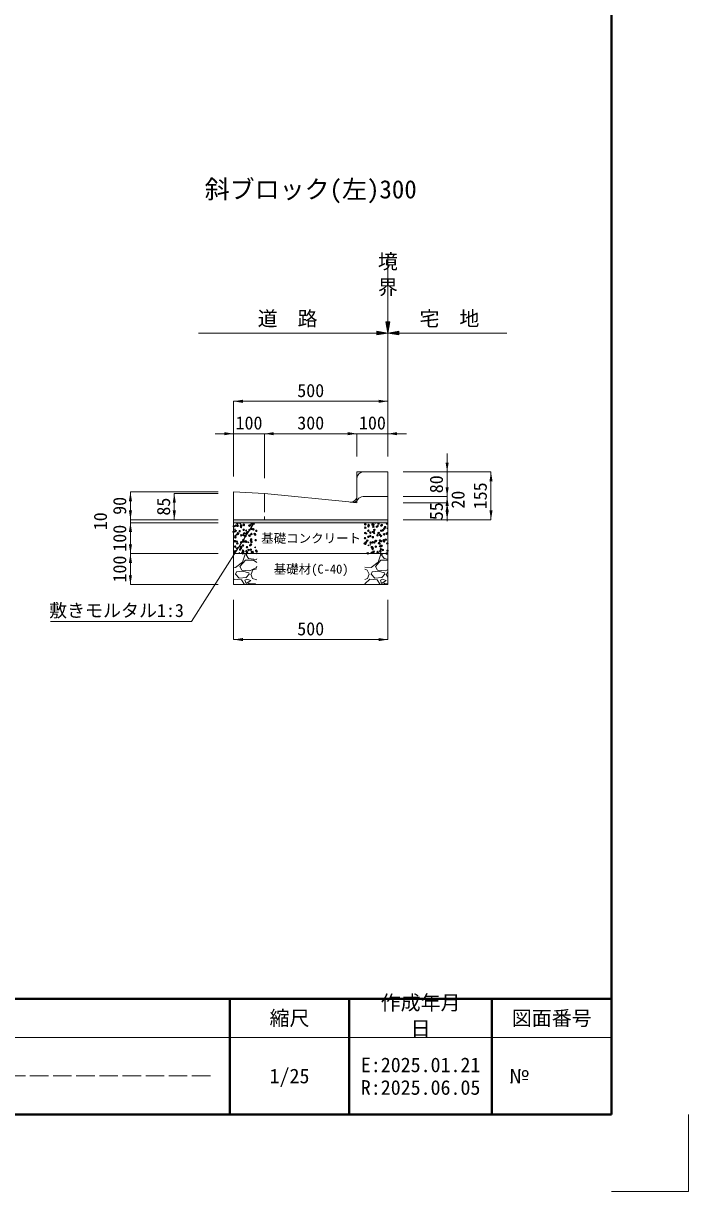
# Model space of a CAD drawing. Units: millimetres at full size; some dimension numbers follow another scale. Extents: x -3213 to 7287, y 2125 to 9550.
# Drawn here: x 5130 to 7287, y 2125 to 5913 of the extents above; entities that cross this region are included whole.
import ezdxf
from ezdxf.enums import TextEntityAlignment as Align

# ---------------------------------------------------------------- set-up
doc = ezdxf.new("R2010")
doc.units = ezdxf.units.MM
doc.header["$LTSCALE"] = 10
doc.header["$PDMODE"] = 32
doc.header["$PDSIZE"] = 5
doc.linetypes.add('DASHED', pattern=[7.5, 6, -1.5])
for name, color, linetype, lineweight in [('Defpoints_2', 7, 'Continuous', 13), ('ハッチング_基礎', 150, 'Continuous', 5), ('図枠', 7, 'Continuous', 5), ('寸法線', 7, 'Continuous', 13), ('引出線', 4, 'Continuous', 13), ('本体', 2, 'Continuous', 13), ('舗装・基礎', 3, 'Continuous', 13), ('補助線', 8, 'DASHED', 13)]:
    doc.layers.add(name, color=color, linetype=linetype, lineweight=lineweight)
doc.layers.add('ハッチング_モルタル', color=30, linetype='Continuous')
doc.layers.add('文字', color=41, linetype='Continuous')
doc.styles.add('ＭＳ ゴシック', font='')
doc.styles.get('ＭＳ ゴシック').set_extended_font_data('MS Gothic')

# ---------------------------------------------------------------- blocks, each defined once
blk = doc.blocks.new('filled_arrow')
at = {"color": 0, "linetype": 'Continuous', "lineweight": -2}
blk.add_solid([(7.5, 1.25), (0, 0), (7.5, -1.25)], dxfattribs=at)

msp = doc.modelspace()

# ---------------------------------------------------------------- hatches: boundary and pattern name
at = {"layer": 'ハッチング_モルタル'}
msp.add_hatch(color=256, dxfattribs=at).paths.add_polyline_path([(5811.87, 4293.32), (5811.87, 4303.32), (6311.87, 4303.32), (6311.87, 4293.32)])
at = {"layer": '寸法線'}
for points in [[(6317.87, 4944.51), (6305.87, 4944.51), (6311.87, 4908.51)], [(6275.87, 4914.51), (6275.87, 4902.51), (6311.87, 4908.51)], [(6347.87, 4914.51), (6347.87, 4902.51), (6311.87, 4908.51)]]:
    msp.add_hatch(color=256, dxfattribs=at).paths.add_polyline_path(points)

# ---------------------------------------------------------------- linework, layer by layer
at = {"layer": 'Defpoints_2'}
for p in [(7286.87, 2374.64), (7036.87, 2124.64)]:
    msp.add_line(p, (7286.87, 2124.64), dxfattribs=at)
at = {"layer": 'ハッチング_基礎'}
for p, q in [((5831.56, 4291.46), (5834.09, 4289.76)), ((5831.57, 4291.47), (5835.13, 4292.83)), ((5834.09, 4289.76), (5835.12, 4292.83)), ((6236.87, 4279.98), (6238.85, 4280.74)), ((6237.82, 4277.66), (6238.85, 4280.73)), ((6269.79, 4292.62), (6270.38, 4293.32)), ((6269.79, 4292.62), (6272.83, 4292.35)), ((6272.81, 4292.35), (6272.63, 4293.32)), ((6276.23, 4281.56), (6280.19, 4285.69)), ((6276.23, 4281.57), (6280.75, 4280.87)), ((6280.74, 4280.86), (6280.18, 4285.68)), ((6306.23, 4289.43), (6308.68, 4292.35)), ((6306.23, 4289.43), (6309.26, 4289.16)), ((6309.24, 4289.16), (6308.66, 4292.34)), ((5814.46, 4270.39), (5816.91, 4273.31)), ((5814.46, 4270.39), (5817.5, 4270.12)), ((5817.48, 4270.12), (5816.89, 4273.3)), ((5819.2, 4254.62), (5821.73, 4252.92)), ((5819.21, 4254.63), (5822.76, 4256)), ((5821.73, 4252.92), (5822.76, 4255.99)), ((5843.32, 4258.27), (5847.84, 4257.57)), ((5843.33, 4258.27), (5847.28, 4262.39)), ((5847.84, 4257.57), (5847.28, 4262.39)), ((5850.9, 4267.2), (5853.35, 4270.12)), ((5850.9, 4267.2), (5853.93, 4266.93)), ((5853.91, 4266.93), (5853.33, 4270.12)), ((5861.89, 4271.02), (5865.45, 4272.38)), ((5861.89, 4271.01), (5864.41, 4269.3)), ((5864.41, 4269.3), (5865.44, 4272.37)), ((6236.87, 4278.3), (6237.82, 4277.66)), ((6240.4, 4257.59), (6242.85, 4260.51)), ((6240.4, 4257.59), (6243.44, 4257.33)), ((6243.42, 4257.32), (6242.83, 4260.51)), ((6265.61, 4258.91), (6268.14, 4257.21)), ((6265.62, 4258.92), (6269.17, 4260.29)), ((6268.14, 4257.21), (6269.17, 4260.28)), ((6276.84, 4254.41), (6279.29, 4257.33)), ((6276.84, 4254.41), (6279.88, 4254.14)), ((6279.86, 4254.14), (6279.27, 4257.32)), ((6308.3, 4275.31), (6311.86, 4276.67)), ((6308.3, 4275.3), (6310.82, 4273.59)), ((6310.82, 4273.59), (6311.85, 4276.66)), ((5821.51, 4232.18), (5823.96, 4235.1)), ((5821.51, 4232.18), (5824.55, 4231.91)), ((5824.53, 4231.91), (5823.94, 4235.09)), ((5849.53, 4234.18), (5853.09, 4235.54)), ((5849.53, 4234.17), (5852.05, 4232.46)), ((5852.05, 4232.46), (5853.08, 4235.53)), ((5857.95, 4228.99), (5860.4, 4231.91)), ((5857.95, 4228.99), (5860.98, 4228.72)), ((5860.96, 4228.72), (5860.38, 4231.9)), ((5879.85, 4213.73), (5883.41, 4215.09)), ((5879.85, 4213.72), (5882.38, 4212.01)), ((5882.38, 4212.01), (5883.41, 4215.08)), ((6247.45, 4219.38), (6249.9, 4222.3)), ((6247.45, 4219.38), (6250.49, 4219.12)), ((6250.47, 4219.11), (6249.88, 4222.3)), ((6253.25, 4222.07), (6255.78, 4220.37)), ((6253.26, 4222.08), (6256.81, 4223.45)), ((6255.78, 4220.37), (6256.81, 4223.44)), ((6282.96, 4223.67), (6287.48, 4222.97)), ((6282.97, 4223.67), (6286.92, 4227.79)), ((6283.89, 4216.2), (6286.34, 4219.11)), ((6283.89, 4216.2), (6286.92, 4215.93)), ((6286.9, 4215.93), (6286.32, 4219.11)), ((6287.48, 4222.97), (6286.92, 4227.79)), ((6295.94, 4238.47), (6299.5, 4239.83)), ((6295.94, 4238.46), (6298.46, 4236.75)), ((6298.46, 4236.75), (6299.49, 4239.82)), ((5828.56, 4193.97), (5831.01, 4196.88)), ((5828.56, 4193.97), (5831.59, 4193.7)), ((5831.58, 4193.7), (5830.99, 4196.88)), ((5831.78, 4151.83), (5850.07, 4172.15)), ((5837.17, 4197.34), (5840.73, 4198.71)), ((5837.17, 4197.33), (5839.69, 4195.63)), ((5839.69, 4195.63), (5840.72, 4198.7)), ((5840.92, 4166.06), (5849.05, 4191.46)), ((5849.05, 4191.46), (5847.91, 4193.32)), ((5850.06, 4200.37), (5854.02, 4204.5)), ((5850.06, 4200.38), (5854.58, 4199.68)), ((5850.07, 4172.15), (5876.48, 4172.15)), ((5855.99, 4193.32), (5852.1, 4189.43)), ((5852.1, 4189.43), (5860.23, 4177.23)), ((5854.58, 4199.67), (5854.01, 4204.5)), ((5860.23, 4177.23), (5885.63, 4174.19)), ((5867.13, 4193.32), (5867.44, 4193.7)), ((5867.49, 4193.32), (5867.42, 4193.69)), ((5876.48, 4172.15), (5886.87, 4164.96)), ((5885.63, 4174.19), (5886.87, 4176.43)), ((5886.87, 4192.78), (5886.25, 4193.32)), ((6271.38, 4151.83), (6289.67, 4172.15)), ((6280.52, 4166.06), (6288.65, 4191.46)), ((6283.58, 4201.63), (6287.14, 4203)), ((6283.58, 4201.62), (6286.1, 4199.92)), ((6286.1, 4199.92), (6287.13, 4202.99)), ((6288.65, 4191.46), (6287.51, 4193.32)), ((6289.67, 4172.15), (6311.87, 4172.15)), ((6295.59, 4193.32), (6291.7, 4189.43)), ((6291.7, 4189.43), (6299.83, 4177.23)), ((6299.83, 4177.23), (6311.87, 4175.79)), ((5811.87, 4149.1), (5818.57, 4148.79)), ((5818.57, 4148.79), (5840.92, 4166.06)), ((5818.57, 4126.43), (5821.62, 4134.56)), ((5840.92, 4136.59), (5821.62, 4134.56)), ((5838.89, 4139.64), (5831.78, 4151.83)), ((5864.29, 4137.61), (5838.89, 4139.64)), ((5861.24, 4131.51), (5840.92, 4136.59)), ((5862.26, 4126.43), (5861.24, 4131.51)), ((5885.63, 4148.79), (5864.29, 4137.61)), ((5868.35, 4126.43), (5874.45, 4140.66)), ((5874.45, 4140.66), (5886.87, 4144.54)), ((5886.87, 4153.15), (5885.63, 4148.79)), ((6236.87, 4149.8), (6258.17, 4148.79)), ((6236.87, 4142.67), (6244.96, 4139.64)), ((6244.96, 4139.64), (6251.06, 4126.43)), ((6258.17, 4148.79), (6280.52, 4166.06)), ((6258.17, 4126.43), (6261.22, 4134.56)), ((6280.52, 4136.59), (6261.22, 4134.56)), ((6278.49, 4139.64), (6271.38, 4151.83)), ((6303.89, 4137.61), (6278.49, 4139.64)), ((6300.84, 4131.51), (6280.52, 4136.59)), ((6301.86, 4126.43), (6300.84, 4131.51)), ((6311.87, 4141.79), (6303.89, 4137.61)), ((6307.95, 4126.43), (6311.87, 4135.58)), ((5813.49, 4110.18), (5811.87, 4108.7)), ((5837.87, 4108.15), (5813.49, 4110.18)), ((5829.75, 4114.24), (5818.57, 4126.43)), ((5853.11, 4116.27), (5829.75, 4114.24)), ((5846.93, 4093.32), (5837.87, 4108.15)), ((5855.15, 4110.18), (5848.03, 4107.13)), ((5848.03, 4107.13), (5852.1, 4096.97)), ((5852.1, 4096.97), (5867.34, 4106.11)), ((5862.26, 4126.43), (5853.11, 4116.27)), ((5867.34, 4106.11), (5855.15, 4110.18)), ((5862.26, 4097.99), (5857.59, 4093.32)), ((5882.58, 4094.94), (5862.26, 4097.99)), ((5867.34, 4126.43), (5873.43, 4112.21)), ((5873.43, 4112.21), (5886.87, 4108.26)), ((5884.42, 4093.32), (5882.58, 4094.94)), ((6236.87, 4109.53), (6245.98, 4112.21)), ((6253.09, 4110.18), (6236.87, 4095.37)), ((6245.98, 4112.21), (6251.06, 4126.43)), ((6277.47, 4108.15), (6253.09, 4110.18)), ((6269.35, 4114.24), (6258.17, 4126.43)), ((6292.71, 4116.27), (6269.35, 4114.24)), ((6286.53, 4093.32), (6277.47, 4108.15)), ((6294.75, 4110.18), (6287.63, 4107.13)), ((6287.63, 4107.13), (6291.7, 4096.97)), ((6291.7, 4096.97), (6306.94, 4106.11)), ((6301.86, 4126.43), (6292.71, 4116.27)), ((6306.94, 4106.11), (6294.75, 4110.18)), ((6301.86, 4097.99), (6297.19, 4093.32)), ((6311.87, 4096.48), (6301.86, 4097.99)), ((6306.94, 4126.43), (6311.87, 4114.92))]:
    msp.add_line(p, q, dxfattribs=at)
for p in [(5812.59, 4281.94), (5818.99, 4283.87), (5824.04, 4291.07), (5825.31, 4283.62), (5835.8, 4285.52), (5836.21, 4279.92), (5844.55, 4286.15), (5845.07, 4287.45), (5862.92, 4284.38), (5865.83, 4285), (5870.73, 4290.7), (5876.63, 4290.37), (6238.27, 4288.43), (6238.72, 4289.35), (6248.98, 4281.61), (6249.53, 4286.11), (6262.25, 4287.78), (6264.53, 4280.61), (6265.39, 4287.28), (6276.1, 4280.46), (6281.49, 4290.32), (6290.92, 4284.42), (6292.51, 4286.14), (6303.22, 4279.32), (5811.95, 4263.58), (5817.76, 4250.05), (5817.82, 4246.08), (5818.37, 4266.96), (5825.91, 4259.56), (5825.98, 4257.05), (5831.18, 4266.11), (5836.62, 4252.74), (5843.84, 4253.63), (5844.46, 4270.54), (5849.9, 4250.3), (5853.03, 4258.42), (5855.61, 4262.14), (5862.62, 4251.98), (5863.27, 4270.34), (5863.74, 4251.6), (5869.5, 4256.88), (5870.11, 4273.79), (5875.98, 4272.01), (5880.15, 4257.27), (5881.86, 4254.51), (5885.23, 4267.22), (6237.64, 4243.54), (6238.25, 4260.45), (6238.87, 4277.36), (6248.8, 4247.88), (6248.89, 4267.75), (6254.76, 4250.24), (6255.28, 4261.46), (6263.3, 4246.79), (6263.91, 4263.7), (6266.25, 4264.12), (6268.13, 4270.28), (6278.42, 4252.97), (6282.4, 4260.32), (6286.84, 4254.47), (6289.68, 4250.6), (6290.3, 4267.51), (6295.88, 4269.21), (6299.56, 4256.14), (6300.21, 4274.5), (6308.05, 4258.05), (6309.52, 4259.17), (5815.8, 4233.74), (5816.52, 4216.23), (5817.14, 4233.14), (5823.18, 4210.23), (5823.89, 4226.74), (5833.03, 4206.64), (5835.89, 4211.9), (5836.06, 4215.59), (5836.54, 4230.27), (5841.98, 4202.89), (5842.6, 4219.8), (5842.92, 4232.6), (5843.22, 4236.72), (5849.26, 4231.94), (5853.51, 4231.83), (5855.13, 4214.44), (5860.15, 4205.49), (5865.68, 4220.67), (5867.64, 4206.15), (5868.26, 4223.06), (5868.5, 4234.47), (5868.88, 4239.97), (5870.04, 4231.45), (5883.14, 4236.91), (5885.08, 4202.9), (6237.02, 4226.62), (6238.57, 4225.02), (6241.4, 4230.21), (6245.39, 4235.5), (6256.1, 4228.68), (6260.12, 4214.4), (6262.06, 4212.97), (6262.4, 4208.54), (6262.68, 4229.88), (6268.2, 4230.1), (6272.51, 4234.36), (6272.83, 4216.07), (6273.48, 4234.43), (6283.22, 4227.53), (6286.2, 4236.11), (6288.45, 4216.77), (6289.06, 4233.69), (6289.52, 4207.39), (6292.07, 4218.6), (6295.73, 4204.88), (6297.83, 4235.19), (6299.63, 4233.21), (6305.44, 4238.64), (6310.34, 4226.39), (6310.79, 4202.79), (5815.9, 4199.32), (5816.62, 4200.96), (5841.77, 4194.4), (5843.74, 4199.81), (5855.46, 4197.81), (5870.86, 4198.67), (5873.85, 4198.63), (5886.57, 4200.3), (6246.75, 4194.36), (6259.47, 4196.03), (6261.44, 4196.05), (6266.1, 4199.79), (6278.71, 4198.57), (6287.83, 4199.86), (6307.9, 4193.72)]:
    msp.add_point(p, dxfattribs=at)
at = {"layer": '図枠', "lineweight": 40}
for p, q in [((7036.87, 2374.64), (7036.87, 9299.64)), ((-2713.13, 2749.64), (7036.87, 2749.64)), ((5799.37, 2374.64), (5799.37, 2749.64)), ((6186.87, 2374.64), (6186.87, 2749.64)), ((6649.37, 2374.64), (6649.37, 2749.64)), ((-2713.13, 2374.64), (7036.87, 2374.64))]:
    msp.add_line(p, q, dxfattribs=at)
at = {"layer": '図枠', "lineweight": 13}
msp.add_line((7036.87, 2624.64), (2943.12, 2624.64), dxfattribs=at)
at = {"layer": '図枠', "linetype": 'DASHED', "lineweight": 9}
msp.add_line((5736.87, 2499.64), (3505.62, 2499.64), dxfattribs=at)
at = {"layer": '寸法線'}
for p, q in [((6311.87, 4944.51), (6311.87, 5164.98)), ((5697.87, 4908.51), (6275.87, 4908.51)), ((6311.87, 4687.32), (6311.87, 4908.51)), ((6347.87, 4908.51), (6697.87, 4908.51)), ((5811.87, 4687.32), (6311.87, 4687.32)), ((5811.87, 4443.32), (5811.87, 4687.32)), ((6311.87, 4508.32), (6311.87, 4687.32)), ((5971.87, 4582.32), (5751.87, 4582.32)), ((5811.87, 4443.32), (5811.87, 4582.32)), ((5911.87, 4582.32), (6211.87, 4582.32)), ((5911.87, 4438.32), (5911.87, 4582.32)), ((5911.87, 4438.32), (5911.87, 4582.32)), ((6151.87, 4582.32), (6371.87, 4582.32)), ((6211.87, 4508.32), (6211.87, 4582.32)), ((6211.87, 4508.32), (6211.87, 4582.32)), ((6311.87, 4508.32), (6311.87, 4582.32)), ((6504.06, 4318.32), (6504.06, 4518.32)), ((6361.87, 4458.32), (6504.06, 4458.32)), ((6361.87, 4458.32), (6646.24, 4458.32)), ((6504.06, 4298.32), (6504.06, 4438.32)), ((6646.24, 4303.32), (6646.24, 4458.32)), ((5477.51, 4393.32), (5477.51, 4303.32)), ((5761.87, 4393.32), (5477.51, 4393.32)), ((5619.69, 4303.32), (5619.69, 4388.32)), ((5761.87, 4388.32), (5619.69, 4388.32)), ((6361.87, 4378.32), (6504.06, 4378.32)), ((6361.87, 4378.32), (6504.06, 4378.32)), ((6361.87, 4358.32), (6504.06, 4358.32)), ((6361.87, 4358.32), (6504.06, 4358.32)), ((6504.06, 4298.32), (6504.06, 4363.32)), ((5477.51, 4333.32), (5477.51, 4263.32)), ((5761.87, 4303.32), (5477.51, 4303.32)), ((5761.87, 4303.32), (5477.51, 4303.32)), ((5761.87, 4293.32), (5477.51, 4293.32)), ((5477.51, 4293.32), (5477.51, 4133.32)), ((5761.87, 4293.32), (5477.51, 4293.32)), ((5761.87, 4303.32), (5619.69, 4303.32)), ((6361.87, 4303.32), (6504.06, 4303.32)), ((6361.87, 4303.32), (6646.24, 4303.32)), ((5477.51, 4253.32), (5477.51, 4093.32)), ((5761.87, 4193.32), (5477.51, 4193.32)), ((5761.87, 4193.32), (5477.51, 4193.32)), ((5761.87, 4093.32), (5477.51, 4093.32)), ((5811.87, 4043.32), (5811.87, 3914.74)), ((6311.87, 4043.32), (6311.87, 3914.74)), ((6311.87, 3914.74), (5811.87, 3914.74))]:
    msp.add_line(p, q, dxfattribs=at)
for points in [[(6317.87, 4944.51), (6305.87, 4944.51), (6311.87, 4908.51)], [(6275.87, 4914.51), (6275.87, 4902.51), (6311.87, 4908.51)], [(6347.87, 4914.51), (6347.87, 4902.51), (6311.87, 4908.51)]]:
    msp.add_lwpolyline(points, close=True, dxfattribs=at)
at = {"layer": '引出線'}
msp.add_lwpolyline([(5878.54, 4293.32), (5675.7, 3973.81), (5218.29, 3973.81)], dxfattribs=at)
at = {"layer": '本体'}
for p, q in [((6211.87, 4380.42), (6211.87, 4438.32)), ((6231.87, 4458.32), (6311.87, 4458.32)), ((6311.87, 4458.32), (6311.87, 4303.32)), ((5911.87, 4388.32), (5811.87, 4393.32)), ((5811.87, 4393.32), (5811.87, 4303.32)), ((6196.14, 4359.9), (5911.87, 4388.32)), ((6231.87, 4378.32), (6311.87, 4378.32)), ((6311.87, 4303.32), (5811.87, 4303.32))]:
    msp.add_line(p, q, dxfattribs=at)
for centre, start, end in [((6231.87, 4438.32), 90, 180), ((6191.87, 4380.42), 264.28941, 0), ((6198.13, 4379.8), 264.28941, 327.5298), ((6231.87, 4358.32), 90, 147.5298)]:
    msp.add_arc(centre, 20, start, end, dxfattribs=at)
at = {"layer": '舗装・基礎'}
for points in [[(6311.87, 4303.32), (5811.87, 4303.32), (5811.87, 4293.32), (6311.87, 4293.32)], [(6311.87, 4293.32), (5811.87, 4293.32), (5811.87, 4193.32), (6311.87, 4193.32)], [(6311.87, 4193.32), (5811.87, 4193.32), (5811.87, 4093.32), (6311.87, 4093.32)]]:
    msp.add_lwpolyline(points, close=True, dxfattribs=at)
at = {"layer": '補助線'}
for p, q in [((6231.87, 4458.32), (6211.87, 4458.32)), ((6211.87, 4438.32), (6211.87, 4458.32)), ((5911.87, 4388.32), (5911.87, 4303.32)), ((6189.88, 4360.52), (6211.87, 4358.32)), ((6211.87, 4380.42), (6211.87, 4358.32))]:
    msp.add_line(p, q, dxfattribs=at)

# ---------------------------------------------------------------- block references
at = {"layer": '寸法線', "xscale": 4, "yscale": 4}
for p in [(5811.87, 4687.32), (5911.87, 4582.32), (5911.87, 4582.32), (6311.87, 4582.32), (5811.87, 3914.74)]:
    msp.add_blockref('filled_arrow', p, dxfattribs=at)
for p, rotation in [((6311.87, 4687.32), 180), ((5811.87, 4582.32), 180), ((6211.87, 4582.32), 180), ((6211.87, 4582.32), 180), ((6504.06, 4458.32), 90), ((6646.24, 4458.32), 270), ((6504.06, 4378.32), 90), ((5477.51, 4393.32), 270), ((5619.69, 4388.32), 270), ((6504.06, 4378.32), 270), ((6504.06, 4358.32), 270), ((6504.06, 4358.32), 270), ((5477.51, 4303.32), 90), ((5619.69, 4303.32), 90), ((6504.06, 4303.32), 90), ((6646.24, 4303.32), 90), ((5477.51, 4293.32), 270), ((5477.51, 4193.32), 90), ((5477.51, 4193.32), 270), ((5477.51, 4093.32), 90), ((6311.87, 3914.74), 180)]:
    msp.add_blockref('filled_arrow', p, dxfattribs=dict(at, rotation=rotation))
at = {"layer": '引出線', "xscale": 0.133, "yscale": 0.133, "rotation": 237.6}
msp.add_blockref('filled_arrow', (5878.54, 4293.32), dxfattribs=at)

# ---------------------------------------------------------------- texts
at = {"layer": '図枠', "style": 'ＭＳ ゴシック'}
for s, p in [('作成年月', (6288.62, 2761.18)), ('日', (6385.75, 2677.85))]:
    msp.add_text(s, height=47.47, dxfattribs=at).set_placement(p, align=Align.TOP_LEFT)
for s, p in [('縮尺', (5993.12, 2687.14)), ('図面番号', (6843.12, 2687.14)), ('E:2025.01.21', (6418.12, 2535.72)), ('1/25', (5993.12, 2499.64)), ('R:2025.06.05', (6418.12, 2462.37))]:
    msp.add_text(s, height=47.47, dxfattribs=at).set_placement(p, align=Align.MIDDLE_CENTER)
msp.add_text('№', height=47.47, dxfattribs=at).set_placement((6704.82, 2499.64), align=Align.MIDDLE_LEFT)
at = {"layer": '寸法線', "style": 'ＭＳ ゴシック'}
for s, p in [('境', (6279.5, 5164.32)), ('界', (6279.5, 5080.99))]:
    msp.add_text(s, height=47.47, dxfattribs=at).set_placement(p, align=Align.TOP_LEFT)
for s, height, p in [('道\u3000路', 47.47, (5986.87, 4955.44)), ('宅\u3000地', 47.47, (6511.37, 4955.44)), ('500', 42.72, (6061.87, 4722.32)), ('100', 42.72, (5861.87, 4617.32)), ('300', 42.72, (6061.87, 4617.32)), ('100', 42.72, (6261.87, 4617.32)), ('500', 42.72, (6061.87, 3949.74))]:
    msp.add_text(s, height=height, dxfattribs=at).set_placement(p, align=Align.MIDDLE_CENTER)
for s, p in [('80', (6469.06, 4418.32)), ('20', (6539.06, 4368.32)), ('155', (6611.24, 4380.82)), ('90', (5442.51, 4348.32)), ('85', (5584.69, 4345.82)), ('55', (6469.06, 4330.82)), ('10', (5380.01, 4298.32)), ('100', (5442.51, 4243.32)), ('100', (5442.51, 4143.32))]:
    msp.add_text(s, height=42.72, rotation=90, dxfattribs=at).set_placement(p, align=Align.MIDDLE_CENTER)
at = {"layer": '引出線', "style": 'ＭＳ ゴシック'}
msp.add_text('敷きモルタル1:3', height=42.72, dxfattribs=at).set_placement((5650.7, 4030.55), align=Align.TOP_RIGHT)
at = {"layer": '文字', "style": 'ＭＳ ゴシック'}
msp.add_text('斜ブロック(左)300', height=59.34, dxfattribs=at).set_placement((6061.87, 5404.46), align=Align.TOP_CENTER)
for s, p in [('基礎コンクリート', (6063.21, 4243.32)), ('基礎材(C-40)', (6063.21, 4143.32))]:
    msp.add_text(s, height=29.67, dxfattribs=at).set_placement(p, align=Align.MIDDLE_CENTER)

doc.saveas('drawing.dxf')
